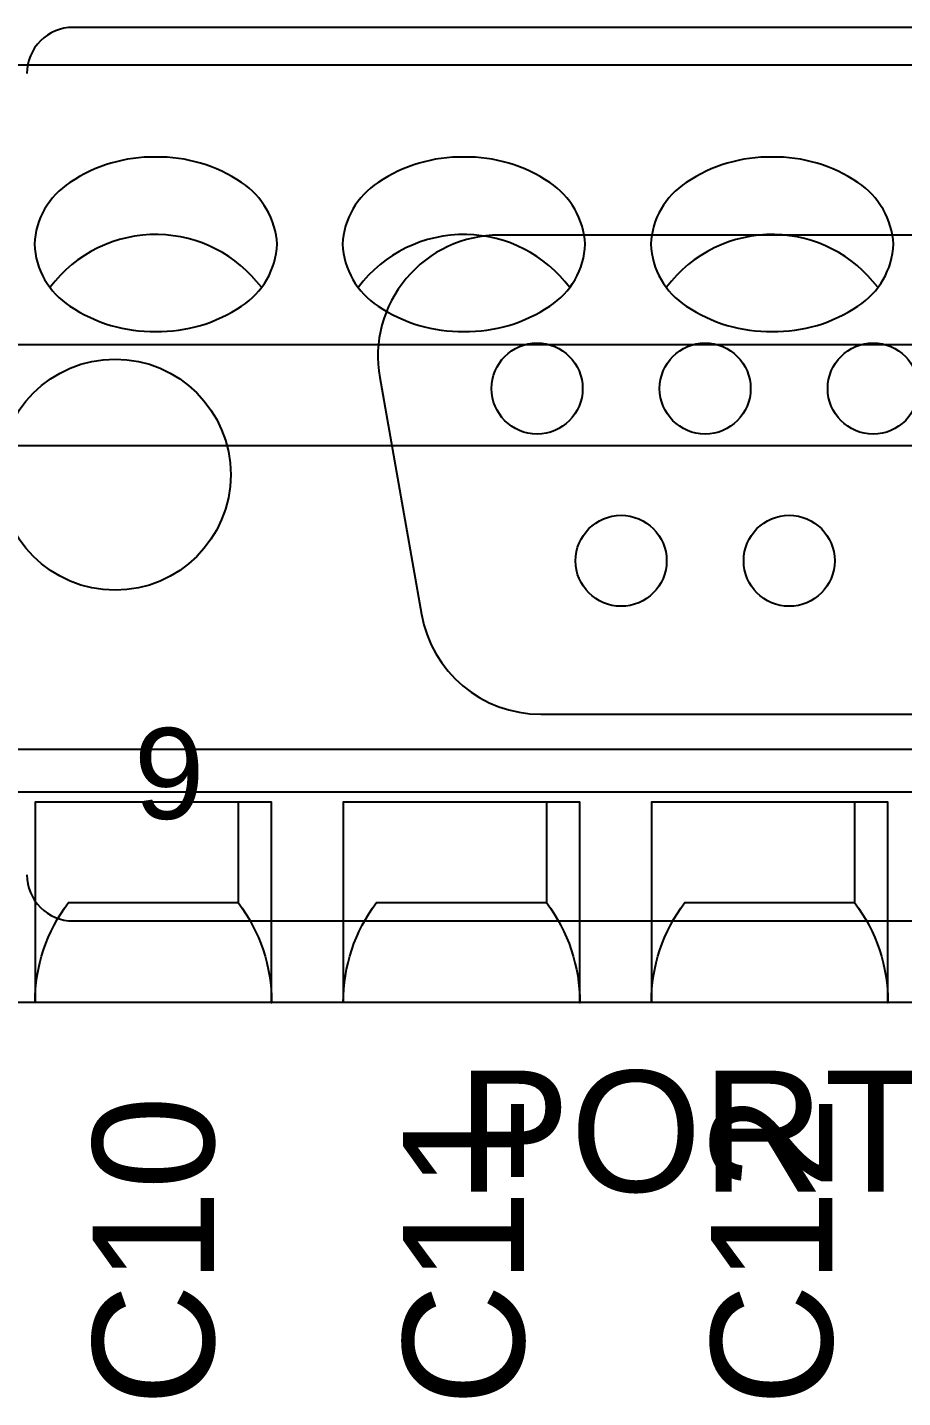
# Model space of a CAD drawing. Extents: x 1 to 47, y 1 to 35.
# Drawn here: x 42.803 to 43.371, y 13.306 to 14.195 of the extents above; entities that cross this region are included whole.
import ezdxf

# ---------------------------------------------------------------- set-up
doc = ezdxf.new("R2010")
doc.units = 0
doc.header["$MEASUREMENT"] = 0
for name, color, linetype in [('4_01__0-__EMPTY', 7, 'CONTINUOUS'), ('4_02__A0__SERIAL_COMMUNICA', 7, 'CONTINUOUS'), ('4_03__B-___3__DI___4__DO__', 7, 'CONTINUOUS'), ('4_04__1-___4__DI___4__DO__', 7, 'CONTINUOUS'), ('4_05__C-___4__DI___4__DO__', 7, 'CONTINUOUS'), ('4_06__D-___4__DI___3__DO__', 7, 'CONTINUOUS'), ('4_07__2A___8__FORM_A_DO', 7, 'CONTINUOUS'), ('4_08__2B___8__FORM_B_DO', 7, 'CONTINUOUS'), ('4_09__2C___8__DO__6__FORM_', 7, 'CONTINUOUS'), ('4_10__2D___8__DO__2__FORM_', 7, 'CONTINUOUS'), ('4_11__2G___8__DO__4__FORM_', 7, 'CONTINUOUS'), ('4_12__3-___8__DI', 7, 'CONTINUOUS'), ('4_13__4-___14__DI', 7, 'CONTINUOUS'), ('4_14__5-___8__AI', 7, 'CONTINUOUS'), ('4_15__6-___4__AI____4__AO', 7, 'CONTINUOUS')]:
    doc.layers.add(name, color=color, linetype=linetype)
doc.styles.add('ARIAL', font='arial.ttf')

msp = doc.modelspace()

# ---------------------------------------------------------------- linework, layer by layer
at = {"layer": '4_01__0-__EMPTY'}
msp.add_lwpolyline([(42.80257, 13.64496, 0.414214), (42.83245, 13.61507), (43.79768, 13.61507, 0.414214), (43.82757, 13.64496), (43.82757, 13.66007), (44.06757, 13.66007), (44.06757, 13.64496, 0.414214), (44.09745, 13.61507), (44.45518, 13.61507, 0.414973), (44.48507, 13.64496), (44.48507, 14.16519, 0.414973), (44.45518, 14.19507), (44.09745, 14.19507, 0.414214), (44.06757, 14.16519), (44.06757, 14.15007), (43.82757, 14.15007), (43.82757, 14.16519, 0.414214), (43.79768, 14.19507), (42.83245, 14.19507, 0.414214), (42.80257, 14.16519)], format="xyb", dxfattribs=at)
at = {"layer": '4_02__A0__SERIAL_COMMUNICA'}
msp.add_lwpolyline([(43.03149, 13.96786), (43.05857, 13.81431, 0.36397), (43.13611, 13.74925), (43.5674, 13.74925, 0.36397), (43.64494, 13.81431), (43.67201, 13.96786, 0.466308), (43.59447, 14.06027), (43.10904, 14.06027, 0.466308)], format="xyb", close=True, dxfattribs=at)
for centre, radius in [((43.13364, 13.96066), 0.02953), ((43.2427, 13.96066), 0.02953), ((43.35175, 13.96066), 0.02953), ((42.85982, 13.90476), 0.075), ((43.18817, 13.84885), 0.02953), ((43.29723, 13.84885), 0.02953)]:
    msp.add_circle(centre, radius, dxfattribs=at)
at = {"layer": '4_03__B-___3__DI___4__DO__'}
msp.add_lwpolyline([(44.18459, 14.17076), (44.18459, 13.56205), (42.58459, 13.56205), (42.58459, 14.17076)], close=True, dxfattribs=at)
for points in [[(42.94185, 14.09434, 0.154167), (42.88617, 14.11093, 0.154167), (42.83049, 14.09434, 0.244062), (42.80743, 14.05429, 0.244061), (42.83049, 14.01424, 0.154167), (42.88617, 13.99765, 0.154167), (42.94185, 14.01424, 0.24406), (42.96491, 14.05429, 0.236767)], [(43.14185, 14.09434, 0.154167), (43.08617, 14.11093, 0.154167), (43.03049, 14.09434, 0.244062), (43.00743, 14.05429, 0.244061), (43.03049, 14.01424, 0.154167), (43.08617, 13.99765, 0.154167), (43.14185, 14.01424, 0.24406), (43.16491, 14.05429, 0.236767)], [(43.34185, 14.09434, 0.154167), (43.28617, 14.11093, 0.154167), (43.23049, 14.09434, 0.244062), (43.20743, 14.05429, 0.244061), (43.23049, 14.01424, 0.154167), (43.28617, 13.99765, 0.154167), (43.34185, 14.01424, 0.24406), (43.36491, 14.05429, 0.236767)]]:
    msp.add_lwpolyline(points, format="xyb", close=True, dxfattribs=at)
for points in [[(42.95498, 14.02646, 0.005828), (42.95469, 14.02638, 0.231198), (42.88774, 14.06063, 0.240907), (42.81765, 14.02638, 0.001746), (42.81751, 14.02625)], [(43.15498, 14.02646, 0.005828), (43.15469, 14.02638, 0.231198), (43.08774, 14.06063, 0.240907), (43.01765, 14.02638, 0.001746), (43.01751, 14.02625)], [(43.35498, 14.02646, 0.005828), (43.35469, 14.02638, 0.231198), (43.28774, 14.06063, 0.240907), (43.21765, 14.02638, 0.001746), (43.21751, 14.02625)], [(42.93971, 13.69213), (42.93971, 13.627, -0.162987), (42.96136, 13.562), (42.96136, 13.69213), (42.80782, 13.69213), (42.80782, 13.56205, -0.162853), (42.82947, 13.627), (42.93971, 13.627)], [(43.13971, 13.69213), (43.13971, 13.627, -0.162987), (43.16136, 13.562), (43.16136, 13.69213), (43.00782, 13.69213), (43.00782, 13.56205, -0.162853), (43.02947, 13.627), (43.13971, 13.627)], [(43.33971, 13.69213), (43.33971, 13.627, -0.162987), (43.36136, 13.562), (43.36136, 13.69213), (43.20782, 13.69213), (43.20782, 13.56205, -0.162853), (43.22947, 13.627), (43.33971, 13.627)]]:
    msp.add_lwpolyline(points, format="xyb", dxfattribs=at)
for points in [[(42.58459, 13.98917), (44.18459, 13.98917)], [(42.58459, 13.92373), (44.18459, 13.92373)], [(42.58459, 13.72663), (44.18459, 13.72663)], [(42.58459, 13.6988), (44.18459, 13.6988)]]:
    msp.add_lwpolyline(points, dxfattribs=at)
at = {"layer": '4_04__1-___4__DI___4__DO__'}
msp.add_lwpolyline([(44.18459, 14.17076), (44.18459, 13.56205), (42.58459, 13.56205), (42.58459, 14.17076)], close=True, dxfattribs=at)
for points in [[(42.94185, 14.09434, 0.154167), (42.88617, 14.11093, 0.154167), (42.83049, 14.09434, 0.244062), (42.80743, 14.05429, 0.244061), (42.83049, 14.01424, 0.154167), (42.88617, 13.99765, 0.154167), (42.94185, 14.01424, 0.24406), (42.96491, 14.05429, 0.236767)], [(43.14185, 14.09434, 0.154167), (43.08617, 14.11093, 0.154167), (43.03049, 14.09434, 0.244062), (43.00743, 14.05429, 0.244061), (43.03049, 14.01424, 0.154167), (43.08617, 13.99765, 0.154167), (43.14185, 14.01424, 0.24406), (43.16491, 14.05429, 0.236767)], [(43.34185, 14.09434, 0.154167), (43.28617, 14.11093, 0.154167), (43.23049, 14.09434, 0.244062), (43.20743, 14.05429, 0.244061), (43.23049, 14.01424, 0.154167), (43.28617, 13.99765, 0.154167), (43.34185, 14.01424, 0.24406), (43.36491, 14.05429, 0.236767)]]:
    msp.add_lwpolyline(points, format="xyb", close=True, dxfattribs=at)
for points in [[(42.95498, 14.02646, 0.005828), (42.95469, 14.02638, 0.231198), (42.88774, 14.06063, 0.240907), (42.81765, 14.02638, 0.001746), (42.81751, 14.02625)], [(43.15498, 14.02646, 0.005828), (43.15469, 14.02638, 0.231198), (43.08774, 14.06063, 0.240907), (43.01765, 14.02638, 0.001746), (43.01751, 14.02625)], [(43.35498, 14.02646, 0.005828), (43.35469, 14.02638, 0.231198), (43.28774, 14.06063, 0.240907), (43.21765, 14.02638, 0.001746), (43.21751, 14.02625)], [(42.93971, 13.69213), (42.93971, 13.627, -0.162987), (42.96136, 13.562), (42.96136, 13.69213), (42.80782, 13.69213), (42.80782, 13.56205, -0.162853), (42.82947, 13.627), (42.93971, 13.627)], [(43.13971, 13.69213), (43.13971, 13.627, -0.162987), (43.16136, 13.562), (43.16136, 13.69213), (43.00782, 13.69213), (43.00782, 13.56205, -0.162853), (43.02947, 13.627), (43.13971, 13.627)], [(43.33971, 13.69213), (43.33971, 13.627, -0.162987), (43.36136, 13.562), (43.36136, 13.69213), (43.20782, 13.69213), (43.20782, 13.56205, -0.162853), (43.22947, 13.627), (43.33971, 13.627)]]:
    msp.add_lwpolyline(points, format="xyb", dxfattribs=at)
for points in [[(42.58459, 13.98917), (44.18459, 13.98917)], [(42.58459, 13.92373), (44.18459, 13.92373)], [(42.58459, 13.72663), (44.18459, 13.72663)], [(42.58459, 13.6988), (44.18459, 13.6988)]]:
    msp.add_lwpolyline(points, dxfattribs=at)
at = {"layer": '4_05__C-___4__DI___4__DO__'}
msp.add_lwpolyline([(44.18459, 14.17076), (44.18459, 13.56205), (42.58459, 13.56205), (42.58459, 14.17076)], close=True, dxfattribs=at)
for points in [[(42.94185, 14.09434, 0.154167), (42.88617, 14.11093, 0.154167), (42.83049, 14.09434, 0.244062), (42.80743, 14.05429, 0.244061), (42.83049, 14.01424, 0.154167), (42.88617, 13.99765, 0.154167), (42.94185, 14.01424, 0.24406), (42.96491, 14.05429, 0.236767)], [(43.14185, 14.09434, 0.154167), (43.08617, 14.11093, 0.154167), (43.03049, 14.09434, 0.244062), (43.00743, 14.05429, 0.244061), (43.03049, 14.01424, 0.154167), (43.08617, 13.99765, 0.154167), (43.14185, 14.01424, 0.24406), (43.16491, 14.05429, 0.236767)], [(43.34185, 14.09434, 0.154167), (43.28617, 14.11093, 0.154167), (43.23049, 14.09434, 0.244062), (43.20743, 14.05429, 0.244061), (43.23049, 14.01424, 0.154167), (43.28617, 13.99765, 0.154167), (43.34185, 14.01424, 0.24406), (43.36491, 14.05429, 0.236767)]]:
    msp.add_lwpolyline(points, format="xyb", close=True, dxfattribs=at)
for points in [[(42.95498, 14.02646, 0.005828), (42.95469, 14.02638, 0.231198), (42.88774, 14.06063, 0.240907), (42.81765, 14.02638, 0.001746), (42.81751, 14.02625)], [(43.15498, 14.02646, 0.005828), (43.15469, 14.02638, 0.231198), (43.08774, 14.06063, 0.240907), (43.01765, 14.02638, 0.001746), (43.01751, 14.02625)], [(43.35498, 14.02646, 0.005828), (43.35469, 14.02638, 0.231198), (43.28774, 14.06063, 0.240907), (43.21765, 14.02638, 0.001746), (43.21751, 14.02625)], [(42.93971, 13.69213), (42.93971, 13.627, -0.162987), (42.96136, 13.562), (42.96136, 13.69213), (42.80782, 13.69213), (42.80782, 13.56205, -0.162853), (42.82947, 13.627), (42.93971, 13.627)], [(43.13971, 13.69213), (43.13971, 13.627, -0.162987), (43.16136, 13.562), (43.16136, 13.69213), (43.00782, 13.69213), (43.00782, 13.56205, -0.162853), (43.02947, 13.627), (43.13971, 13.627)], [(43.33971, 13.69213), (43.33971, 13.627, -0.162987), (43.36136, 13.562), (43.36136, 13.69213), (43.20782, 13.69213), (43.20782, 13.56205, -0.162853), (43.22947, 13.627), (43.33971, 13.627)]]:
    msp.add_lwpolyline(points, format="xyb", dxfattribs=at)
for points in [[(42.58459, 13.98917), (44.18459, 13.98917)], [(42.58459, 13.92373), (44.18459, 13.92373)], [(42.58459, 13.72663), (44.18459, 13.72663)], [(42.58459, 13.6988), (44.18459, 13.6988)]]:
    msp.add_lwpolyline(points, dxfattribs=at)
at = {"layer": '4_06__D-___4__DI___3__DO__'}
msp.add_lwpolyline([(44.18459, 14.17076), (44.18459, 13.56205), (42.58459, 13.56205), (42.58459, 14.17076)], close=True, dxfattribs=at)
for points in [[(42.94185, 14.09434, 0.154167), (42.88617, 14.11093, 0.154167), (42.83049, 14.09434, 0.244062), (42.80743, 14.05429, 0.244061), (42.83049, 14.01424, 0.154167), (42.88617, 13.99765, 0.154167), (42.94185, 14.01424, 0.24406), (42.96491, 14.05429, 0.236767)], [(43.14185, 14.09434, 0.154167), (43.08617, 14.11093, 0.154167), (43.03049, 14.09434, 0.244062), (43.00743, 14.05429, 0.244061), (43.03049, 14.01424, 0.154167), (43.08617, 13.99765, 0.154167), (43.14185, 14.01424, 0.24406), (43.16491, 14.05429, 0.236767)], [(43.34185, 14.09434, 0.154167), (43.28617, 14.11093, 0.154167), (43.23049, 14.09434, 0.244062), (43.20743, 14.05429, 0.244061), (43.23049, 14.01424, 0.154167), (43.28617, 13.99765, 0.154167), (43.34185, 14.01424, 0.24406), (43.36491, 14.05429, 0.236767)]]:
    msp.add_lwpolyline(points, format="xyb", close=True, dxfattribs=at)
for points in [[(42.95498, 14.02646, 0.005828), (42.95469, 14.02638, 0.231198), (42.88774, 14.06063, 0.240907), (42.81765, 14.02638, 0.001746), (42.81751, 14.02625)], [(43.15498, 14.02646, 0.005828), (43.15469, 14.02638, 0.231198), (43.08774, 14.06063, 0.240907), (43.01765, 14.02638, 0.001746), (43.01751, 14.02625)], [(43.35498, 14.02646, 0.005828), (43.35469, 14.02638, 0.231198), (43.28774, 14.06063, 0.240907), (43.21765, 14.02638, 0.001746), (43.21751, 14.02625)], [(42.93971, 13.69213), (42.93971, 13.627, -0.162987), (42.96136, 13.562), (42.96136, 13.69213), (42.80782, 13.69213), (42.80782, 13.56205, -0.162853), (42.82947, 13.627), (42.93971, 13.627)], [(43.13971, 13.69213), (43.13971, 13.627, -0.162987), (43.16136, 13.562), (43.16136, 13.69213), (43.00782, 13.69213), (43.00782, 13.56205, -0.162853), (43.02947, 13.627), (43.13971, 13.627)], [(43.33971, 13.69213), (43.33971, 13.627, -0.162987), (43.36136, 13.562), (43.36136, 13.69213), (43.20782, 13.69213), (43.20782, 13.56205, -0.162853), (43.22947, 13.627), (43.33971, 13.627)]]:
    msp.add_lwpolyline(points, format="xyb", dxfattribs=at)
for points in [[(42.58459, 13.98917), (44.18459, 13.98917)], [(42.58459, 13.92373), (44.18459, 13.92373)], [(42.58459, 13.72663), (44.18459, 13.72663)], [(42.58459, 13.6988), (44.18459, 13.6988)]]:
    msp.add_lwpolyline(points, dxfattribs=at)
at = {"layer": '4_07__2A___8__FORM_A_DO'}
msp.add_lwpolyline([(44.18459, 14.17076), (44.18459, 13.56205), (42.58459, 13.56205), (42.58459, 14.17076)], close=True, dxfattribs=at)
for points in [[(42.94185, 14.09434, 0.154167), (42.88617, 14.11093, 0.154167), (42.83049, 14.09434, 0.244062), (42.80743, 14.05429, 0.244061), (42.83049, 14.01424, 0.154167), (42.88617, 13.99765, 0.154167), (42.94185, 14.01424, 0.24406), (42.96491, 14.05429, 0.236767)], [(43.14185, 14.09434, 0.154167), (43.08617, 14.11093, 0.154167), (43.03049, 14.09434, 0.244062), (43.00743, 14.05429, 0.244061), (43.03049, 14.01424, 0.154167), (43.08617, 13.99765, 0.154167), (43.14185, 14.01424, 0.24406), (43.16491, 14.05429, 0.236767)], [(43.34185, 14.09434, 0.154167), (43.28617, 14.11093, 0.154167), (43.23049, 14.09434, 0.244062), (43.20743, 14.05429, 0.244061), (43.23049, 14.01424, 0.154167), (43.28617, 13.99765, 0.154167), (43.34185, 14.01424, 0.24406), (43.36491, 14.05429, 0.236767)]]:
    msp.add_lwpolyline(points, format="xyb", close=True, dxfattribs=at)
for points in [[(42.95498, 14.02646, 0.005828), (42.95469, 14.02638, 0.231198), (42.88774, 14.06063, 0.240907), (42.81765, 14.02638, 0.001746), (42.81751, 14.02625)], [(43.15498, 14.02646, 0.005828), (43.15469, 14.02638, 0.231198), (43.08774, 14.06063, 0.240907), (43.01765, 14.02638, 0.001746), (43.01751, 14.02625)], [(43.35498, 14.02646, 0.005828), (43.35469, 14.02638, 0.231198), (43.28774, 14.06063, 0.240907), (43.21765, 14.02638, 0.001746), (43.21751, 14.02625)], [(42.93971, 13.69213), (42.93971, 13.627, -0.162987), (42.96136, 13.562), (42.96136, 13.69213), (42.80782, 13.69213), (42.80782, 13.56205, -0.162853), (42.82947, 13.627), (42.93971, 13.627)], [(43.13971, 13.69213), (43.13971, 13.627, -0.162987), (43.16136, 13.562), (43.16136, 13.69213), (43.00782, 13.69213), (43.00782, 13.56205, -0.162853), (43.02947, 13.627), (43.13971, 13.627)], [(43.33971, 13.69213), (43.33971, 13.627, -0.162987), (43.36136, 13.562), (43.36136, 13.69213), (43.20782, 13.69213), (43.20782, 13.56205, -0.162853), (43.22947, 13.627), (43.33971, 13.627)]]:
    msp.add_lwpolyline(points, format="xyb", dxfattribs=at)
for points in [[(42.58459, 13.98917), (44.18459, 13.98917)], [(42.58459, 13.92373), (44.18459, 13.92373)], [(42.58459, 13.72663), (44.18459, 13.72663)], [(42.58459, 13.6988), (44.18459, 13.6988)]]:
    msp.add_lwpolyline(points, dxfattribs=at)
at = {"layer": '4_08__2B___8__FORM_B_DO'}
msp.add_lwpolyline([(44.18459, 14.17076), (44.18459, 13.56205), (42.58459, 13.56205), (42.58459, 14.17076)], close=True, dxfattribs=at)
for points in [[(42.94185, 14.09434, 0.154167), (42.88617, 14.11093, 0.154167), (42.83049, 14.09434, 0.244062), (42.80743, 14.05429, 0.244061), (42.83049, 14.01424, 0.154167), (42.88617, 13.99765, 0.154167), (42.94185, 14.01424, 0.24406), (42.96491, 14.05429, 0.236767)], [(43.14185, 14.09434, 0.154167), (43.08617, 14.11093, 0.154167), (43.03049, 14.09434, 0.244062), (43.00743, 14.05429, 0.244061), (43.03049, 14.01424, 0.154167), (43.08617, 13.99765, 0.154167), (43.14185, 14.01424, 0.24406), (43.16491, 14.05429, 0.236767)], [(43.34185, 14.09434, 0.154167), (43.28617, 14.11093, 0.154167), (43.23049, 14.09434, 0.244062), (43.20743, 14.05429, 0.244061), (43.23049, 14.01424, 0.154167), (43.28617, 13.99765, 0.154167), (43.34185, 14.01424, 0.24406), (43.36491, 14.05429, 0.236767)]]:
    msp.add_lwpolyline(points, format="xyb", close=True, dxfattribs=at)
for points in [[(42.95498, 14.02646, 0.005828), (42.95469, 14.02638, 0.231198), (42.88774, 14.06063, 0.240907), (42.81765, 14.02638, 0.001746), (42.81751, 14.02625)], [(43.15498, 14.02646, 0.005828), (43.15469, 14.02638, 0.231198), (43.08774, 14.06063, 0.240907), (43.01765, 14.02638, 0.001746), (43.01751, 14.02625)], [(43.35498, 14.02646, 0.005828), (43.35469, 14.02638, 0.231198), (43.28774, 14.06063, 0.240907), (43.21765, 14.02638, 0.001746), (43.21751, 14.02625)], [(42.93971, 13.69213), (42.93971, 13.627, -0.162987), (42.96136, 13.562), (42.96136, 13.69213), (42.80782, 13.69213), (42.80782, 13.56205, -0.162853), (42.82947, 13.627), (42.93971, 13.627)], [(43.13971, 13.69213), (43.13971, 13.627, -0.162987), (43.16136, 13.562), (43.16136, 13.69213), (43.00782, 13.69213), (43.00782, 13.56205, -0.162853), (43.02947, 13.627), (43.13971, 13.627)], [(43.33971, 13.69213), (43.33971, 13.627, -0.162987), (43.36136, 13.562), (43.36136, 13.69213), (43.20782, 13.69213), (43.20782, 13.56205, -0.162853), (43.22947, 13.627), (43.33971, 13.627)]]:
    msp.add_lwpolyline(points, format="xyb", dxfattribs=at)
for points in [[(42.58459, 13.98917), (44.18459, 13.98917)], [(42.58459, 13.92373), (44.18459, 13.92373)], [(42.58459, 13.72663), (44.18459, 13.72663)], [(42.58459, 13.6988), (44.18459, 13.6988)]]:
    msp.add_lwpolyline(points, dxfattribs=at)
at = {"layer": '4_09__2C___8__DO__6__FORM_'}
msp.add_lwpolyline([(44.18459, 14.17076), (44.18459, 13.56205), (42.58459, 13.56205), (42.58459, 14.17076)], close=True, dxfattribs=at)
for points in [[(42.94185, 14.09434, 0.154167), (42.88617, 14.11093, 0.154167), (42.83049, 14.09434, 0.244062), (42.80743, 14.05429, 0.244061), (42.83049, 14.01424, 0.154167), (42.88617, 13.99765, 0.154167), (42.94185, 14.01424, 0.24406), (42.96491, 14.05429, 0.236767)], [(43.14185, 14.09434, 0.154167), (43.08617, 14.11093, 0.154167), (43.03049, 14.09434, 0.244062), (43.00743, 14.05429, 0.244061), (43.03049, 14.01424, 0.154167), (43.08617, 13.99765, 0.154167), (43.14185, 14.01424, 0.24406), (43.16491, 14.05429, 0.236767)], [(43.34185, 14.09434, 0.154167), (43.28617, 14.11093, 0.154167), (43.23049, 14.09434, 0.244062), (43.20743, 14.05429, 0.244061), (43.23049, 14.01424, 0.154167), (43.28617, 13.99765, 0.154167), (43.34185, 14.01424, 0.24406), (43.36491, 14.05429, 0.236767)]]:
    msp.add_lwpolyline(points, format="xyb", close=True, dxfattribs=at)
for points in [[(42.95498, 14.02646, 0.005828), (42.95469, 14.02638, 0.231198), (42.88774, 14.06063, 0.240907), (42.81765, 14.02638, 0.001746), (42.81751, 14.02625)], [(43.15498, 14.02646, 0.005828), (43.15469, 14.02638, 0.231198), (43.08774, 14.06063, 0.240907), (43.01765, 14.02638, 0.001746), (43.01751, 14.02625)], [(43.35498, 14.02646, 0.005828), (43.35469, 14.02638, 0.231198), (43.28774, 14.06063, 0.240907), (43.21765, 14.02638, 0.001746), (43.21751, 14.02625)], [(42.93971, 13.69213), (42.93971, 13.627, -0.162987), (42.96136, 13.562), (42.96136, 13.69213), (42.80782, 13.69213), (42.80782, 13.56205, -0.162853), (42.82947, 13.627), (42.93971, 13.627)], [(43.13971, 13.69213), (43.13971, 13.627, -0.162987), (43.16136, 13.562), (43.16136, 13.69213), (43.00782, 13.69213), (43.00782, 13.56205, -0.162853), (43.02947, 13.627), (43.13971, 13.627)], [(43.33971, 13.69213), (43.33971, 13.627, -0.162987), (43.36136, 13.562), (43.36136, 13.69213), (43.20782, 13.69213), (43.20782, 13.56205, -0.162853), (43.22947, 13.627), (43.33971, 13.627)]]:
    msp.add_lwpolyline(points, format="xyb", dxfattribs=at)
for points in [[(42.58459, 13.98917), (44.18459, 13.98917)], [(42.58459, 13.92373), (44.18459, 13.92373)], [(42.58459, 13.72663), (44.18459, 13.72663)], [(42.58459, 13.6988), (44.18459, 13.6988)]]:
    msp.add_lwpolyline(points, dxfattribs=at)
at = {"layer": '4_10__2D___8__DO__2__FORM_'}
msp.add_lwpolyline([(44.18459, 14.17076), (44.18459, 13.56205), (42.58459, 13.56205), (42.58459, 14.17076)], close=True, dxfattribs=at)
for points in [[(42.94185, 14.09434, 0.154167), (42.88617, 14.11093, 0.154167), (42.83049, 14.09434, 0.244062), (42.80743, 14.05429, 0.244061), (42.83049, 14.01424, 0.154167), (42.88617, 13.99765, 0.154167), (42.94185, 14.01424, 0.24406), (42.96491, 14.05429, 0.236767)], [(43.14185, 14.09434, 0.154167), (43.08617, 14.11093, 0.154167), (43.03049, 14.09434, 0.244062), (43.00743, 14.05429, 0.244061), (43.03049, 14.01424, 0.154167), (43.08617, 13.99765, 0.154167), (43.14185, 14.01424, 0.24406), (43.16491, 14.05429, 0.236767)], [(43.34185, 14.09434, 0.154167), (43.28617, 14.11093, 0.154167), (43.23049, 14.09434, 0.244062), (43.20743, 14.05429, 0.244061), (43.23049, 14.01424, 0.154167), (43.28617, 13.99765, 0.154167), (43.34185, 14.01424, 0.24406), (43.36491, 14.05429, 0.236767)]]:
    msp.add_lwpolyline(points, format="xyb", close=True, dxfattribs=at)
for points in [[(42.95498, 14.02646, 0.005828), (42.95469, 14.02638, 0.231198), (42.88774, 14.06063, 0.240907), (42.81765, 14.02638, 0.001746), (42.81751, 14.02625)], [(43.15498, 14.02646, 0.005828), (43.15469, 14.02638, 0.231198), (43.08774, 14.06063, 0.240907), (43.01765, 14.02638, 0.001746), (43.01751, 14.02625)], [(43.35498, 14.02646, 0.005828), (43.35469, 14.02638, 0.231198), (43.28774, 14.06063, 0.240907), (43.21765, 14.02638, 0.001746), (43.21751, 14.02625)], [(42.93971, 13.69213), (42.93971, 13.627, -0.162987), (42.96136, 13.562), (42.96136, 13.69213), (42.80782, 13.69213), (42.80782, 13.56205, -0.162853), (42.82947, 13.627), (42.93971, 13.627)], [(43.13971, 13.69213), (43.13971, 13.627, -0.162987), (43.16136, 13.562), (43.16136, 13.69213), (43.00782, 13.69213), (43.00782, 13.56205, -0.162853), (43.02947, 13.627), (43.13971, 13.627)], [(43.33971, 13.69213), (43.33971, 13.627, -0.162987), (43.36136, 13.562), (43.36136, 13.69213), (43.20782, 13.69213), (43.20782, 13.56205, -0.162853), (43.22947, 13.627), (43.33971, 13.627)]]:
    msp.add_lwpolyline(points, format="xyb", dxfattribs=at)
for points in [[(42.58459, 13.98917), (44.18459, 13.98917)], [(42.58459, 13.92373), (44.18459, 13.92373)], [(42.58459, 13.72663), (44.18459, 13.72663)], [(42.58459, 13.6988), (44.18459, 13.6988)]]:
    msp.add_lwpolyline(points, dxfattribs=at)
at = {"layer": '4_11__2G___8__DO__4__FORM_'}
msp.add_lwpolyline([(44.18459, 14.17076), (44.18459, 13.56205), (42.58459, 13.56205), (42.58459, 14.17076)], close=True, dxfattribs=at)
for points in [[(42.94185, 14.09434, 0.154167), (42.88617, 14.11093, 0.154167), (42.83049, 14.09434, 0.244062), (42.80743, 14.05429, 0.244061), (42.83049, 14.01424, 0.154167), (42.88617, 13.99765, 0.154167), (42.94185, 14.01424, 0.24406), (42.96491, 14.05429, 0.236767)], [(43.14185, 14.09434, 0.154167), (43.08617, 14.11093, 0.154167), (43.03049, 14.09434, 0.244062), (43.00743, 14.05429, 0.244061), (43.03049, 14.01424, 0.154167), (43.08617, 13.99765, 0.154167), (43.14185, 14.01424, 0.24406), (43.16491, 14.05429, 0.236767)], [(43.34185, 14.09434, 0.154167), (43.28617, 14.11093, 0.154167), (43.23049, 14.09434, 0.244062), (43.20743, 14.05429, 0.244061), (43.23049, 14.01424, 0.154167), (43.28617, 13.99765, 0.154167), (43.34185, 14.01424, 0.24406), (43.36491, 14.05429, 0.236767)]]:
    msp.add_lwpolyline(points, format="xyb", close=True, dxfattribs=at)
for points in [[(42.95498, 14.02646, 0.005828), (42.95469, 14.02638, 0.231198), (42.88774, 14.06063, 0.240907), (42.81765, 14.02638, 0.001746), (42.81751, 14.02625)], [(43.15498, 14.02646, 0.005828), (43.15469, 14.02638, 0.231198), (43.08774, 14.06063, 0.240907), (43.01765, 14.02638, 0.001746), (43.01751, 14.02625)], [(43.35498, 14.02646, 0.005828), (43.35469, 14.02638, 0.231198), (43.28774, 14.06063, 0.240907), (43.21765, 14.02638, 0.001746), (43.21751, 14.02625)], [(42.93971, 13.69213), (42.93971, 13.627, -0.162987), (42.96136, 13.562), (42.96136, 13.69213), (42.80782, 13.69213), (42.80782, 13.56205, -0.162853), (42.82947, 13.627), (42.93971, 13.627)], [(43.13971, 13.69213), (43.13971, 13.627, -0.162987), (43.16136, 13.562), (43.16136, 13.69213), (43.00782, 13.69213), (43.00782, 13.56205, -0.162853), (43.02947, 13.627), (43.13971, 13.627)], [(43.33971, 13.69213), (43.33971, 13.627, -0.162987), (43.36136, 13.562), (43.36136, 13.69213), (43.20782, 13.69213), (43.20782, 13.56205, -0.162853), (43.22947, 13.627), (43.33971, 13.627)]]:
    msp.add_lwpolyline(points, format="xyb", dxfattribs=at)
for points in [[(42.58459, 13.98917), (44.18459, 13.98917)], [(42.58459, 13.92373), (44.18459, 13.92373)], [(42.58459, 13.72663), (44.18459, 13.72663)], [(42.58459, 13.6988), (44.18459, 13.6988)]]:
    msp.add_lwpolyline(points, dxfattribs=at)
at = {"layer": '4_12__3-___8__DI'}
msp.add_lwpolyline([(44.18459, 14.17076), (44.18459, 13.56205), (42.58459, 13.56205), (42.58459, 14.17076)], close=True, dxfattribs=at)
for points in [[(42.94185, 14.09434, 0.154167), (42.88617, 14.11093, 0.154167), (42.83049, 14.09434, 0.244062), (42.80743, 14.05429, 0.244061), (42.83049, 14.01424, 0.154167), (42.88617, 13.99765, 0.154167), (42.94185, 14.01424, 0.24406), (42.96491, 14.05429, 0.236767)], [(43.14185, 14.09434, 0.154167), (43.08617, 14.11093, 0.154167), (43.03049, 14.09434, 0.244062), (43.00743, 14.05429, 0.244061), (43.03049, 14.01424, 0.154167), (43.08617, 13.99765, 0.154167), (43.14185, 14.01424, 0.24406), (43.16491, 14.05429, 0.236767)], [(43.34185, 14.09434, 0.154167), (43.28617, 14.11093, 0.154167), (43.23049, 14.09434, 0.244062), (43.20743, 14.05429, 0.244061), (43.23049, 14.01424, 0.154167), (43.28617, 13.99765, 0.154167), (43.34185, 14.01424, 0.24406), (43.36491, 14.05429, 0.236767)]]:
    msp.add_lwpolyline(points, format="xyb", close=True, dxfattribs=at)
for points in [[(42.95498, 14.02646, 0.005828), (42.95469, 14.02638, 0.231198), (42.88774, 14.06063, 0.240907), (42.81765, 14.02638, 0.001746), (42.81751, 14.02625)], [(43.15498, 14.02646, 0.005828), (43.15469, 14.02638, 0.231198), (43.08774, 14.06063, 0.240907), (43.01765, 14.02638, 0.001746), (43.01751, 14.02625)], [(43.35498, 14.02646, 0.005828), (43.35469, 14.02638, 0.231198), (43.28774, 14.06063, 0.240907), (43.21765, 14.02638, 0.001746), (43.21751, 14.02625)], [(42.93971, 13.69213), (42.93971, 13.627, -0.162987), (42.96136, 13.562), (42.96136, 13.69213), (42.80782, 13.69213), (42.80782, 13.56205, -0.162853), (42.82947, 13.627), (42.93971, 13.627)], [(43.13971, 13.69213), (43.13971, 13.627, -0.162987), (43.16136, 13.562), (43.16136, 13.69213), (43.00782, 13.69213), (43.00782, 13.56205, -0.162853), (43.02947, 13.627), (43.13971, 13.627)], [(43.33971, 13.69213), (43.33971, 13.627, -0.162987), (43.36136, 13.562), (43.36136, 13.69213), (43.20782, 13.69213), (43.20782, 13.56205, -0.162853), (43.22947, 13.627), (43.33971, 13.627)]]:
    msp.add_lwpolyline(points, format="xyb", dxfattribs=at)
for points in [[(42.58459, 13.98917), (44.18459, 13.98917)], [(42.58459, 13.92373), (44.18459, 13.92373)], [(42.58459, 13.72663), (44.18459, 13.72663)], [(42.58459, 13.6988), (44.18459, 13.6988)]]:
    msp.add_lwpolyline(points, dxfattribs=at)
at = {"layer": '4_13__4-___14__DI'}
msp.add_lwpolyline([(44.18459, 14.17076), (44.18459, 13.56205), (42.58459, 13.56205), (42.58459, 14.17076)], close=True, dxfattribs=at)
for points in [[(42.94185, 14.09434, 0.154167), (42.88617, 14.11093, 0.154167), (42.83049, 14.09434, 0.244062), (42.80743, 14.05429, 0.244061), (42.83049, 14.01424, 0.154167), (42.88617, 13.99765, 0.154167), (42.94185, 14.01424, 0.24406), (42.96491, 14.05429, 0.236767)], [(43.14185, 14.09434, 0.154167), (43.08617, 14.11093, 0.154167), (43.03049, 14.09434, 0.244062), (43.00743, 14.05429, 0.244061), (43.03049, 14.01424, 0.154167), (43.08617, 13.99765, 0.154167), (43.14185, 14.01424, 0.24406), (43.16491, 14.05429, 0.236767)], [(43.34185, 14.09434, 0.154167), (43.28617, 14.11093, 0.154167), (43.23049, 14.09434, 0.244062), (43.20743, 14.05429, 0.244061), (43.23049, 14.01424, 0.154167), (43.28617, 13.99765, 0.154167), (43.34185, 14.01424, 0.24406), (43.36491, 14.05429, 0.236767)]]:
    msp.add_lwpolyline(points, format="xyb", close=True, dxfattribs=at)
for points in [[(42.95498, 14.02646, 0.005828), (42.95469, 14.02638, 0.231198), (42.88774, 14.06063, 0.240907), (42.81765, 14.02638, 0.001746), (42.81751, 14.02625)], [(43.15498, 14.02646, 0.005828), (43.15469, 14.02638, 0.231198), (43.08774, 14.06063, 0.240907), (43.01765, 14.02638, 0.001746), (43.01751, 14.02625)], [(43.35498, 14.02646, 0.005828), (43.35469, 14.02638, 0.231198), (43.28774, 14.06063, 0.240907), (43.21765, 14.02638, 0.001746), (43.21751, 14.02625)], [(42.93971, 13.69213), (42.93971, 13.627, -0.162987), (42.96136, 13.562), (42.96136, 13.69213), (42.80782, 13.69213), (42.80782, 13.56205, -0.162853), (42.82947, 13.627), (42.93971, 13.627)], [(43.13971, 13.69213), (43.13971, 13.627, -0.162987), (43.16136, 13.562), (43.16136, 13.69213), (43.00782, 13.69213), (43.00782, 13.56205, -0.162853), (43.02947, 13.627), (43.13971, 13.627)], [(43.33971, 13.69213), (43.33971, 13.627, -0.162987), (43.36136, 13.562), (43.36136, 13.69213), (43.20782, 13.69213), (43.20782, 13.56205, -0.162853), (43.22947, 13.627), (43.33971, 13.627)]]:
    msp.add_lwpolyline(points, format="xyb", dxfattribs=at)
for points in [[(42.58459, 13.98917), (44.18459, 13.98917)], [(42.58459, 13.92373), (44.18459, 13.92373)], [(42.58459, 13.72663), (44.18459, 13.72663)], [(42.58459, 13.6988), (44.18459, 13.6988)]]:
    msp.add_lwpolyline(points, dxfattribs=at)
at = {"layer": '4_14__5-___8__AI'}
msp.add_lwpolyline([(44.18459, 14.17076), (44.18459, 13.56205), (42.58459, 13.56205), (42.58459, 14.17076)], close=True, dxfattribs=at)
for points in [[(42.94185, 14.09434, 0.154167), (42.88617, 14.11093, 0.154167), (42.83049, 14.09434, 0.244062), (42.80743, 14.05429, 0.244061), (42.83049, 14.01424, 0.154167), (42.88617, 13.99765, 0.154167), (42.94185, 14.01424, 0.24406), (42.96491, 14.05429, 0.236767)], [(43.14185, 14.09434, 0.154167), (43.08617, 14.11093, 0.154167), (43.03049, 14.09434, 0.244062), (43.00743, 14.05429, 0.244061), (43.03049, 14.01424, 0.154167), (43.08617, 13.99765, 0.154167), (43.14185, 14.01424, 0.24406), (43.16491, 14.05429, 0.236767)], [(43.34185, 14.09434, 0.154167), (43.28617, 14.11093, 0.154167), (43.23049, 14.09434, 0.244062), (43.20743, 14.05429, 0.244061), (43.23049, 14.01424, 0.154167), (43.28617, 13.99765, 0.154167), (43.34185, 14.01424, 0.24406), (43.36491, 14.05429, 0.236767)]]:
    msp.add_lwpolyline(points, format="xyb", close=True, dxfattribs=at)
for points in [[(42.95498, 14.02646, 0.005828), (42.95469, 14.02638, 0.231198), (42.88774, 14.06063, 0.240907), (42.81765, 14.02638, 0.001746), (42.81751, 14.02625)], [(43.15498, 14.02646, 0.005828), (43.15469, 14.02638, 0.231198), (43.08774, 14.06063, 0.240907), (43.01765, 14.02638, 0.001746), (43.01751, 14.02625)], [(43.35498, 14.02646, 0.005828), (43.35469, 14.02638, 0.231198), (43.28774, 14.06063, 0.240907), (43.21765, 14.02638, 0.001746), (43.21751, 14.02625)], [(42.93971, 13.69213), (42.93971, 13.627, -0.162987), (42.96136, 13.562), (42.96136, 13.69213), (42.80782, 13.69213), (42.80782, 13.56205, -0.162853), (42.82947, 13.627), (42.93971, 13.627)], [(43.13971, 13.69213), (43.13971, 13.627, -0.162987), (43.16136, 13.562), (43.16136, 13.69213), (43.00782, 13.69213), (43.00782, 13.56205, -0.162853), (43.02947, 13.627), (43.13971, 13.627)], [(43.33971, 13.69213), (43.33971, 13.627, -0.162987), (43.36136, 13.562), (43.36136, 13.69213), (43.20782, 13.69213), (43.20782, 13.56205, -0.162853), (43.22947, 13.627), (43.33971, 13.627)]]:
    msp.add_lwpolyline(points, format="xyb", dxfattribs=at)
for points in [[(42.58459, 13.98917), (44.18459, 13.98917)], [(42.58459, 13.92373), (44.18459, 13.92373)], [(42.58459, 13.72663), (44.18459, 13.72663)], [(42.58459, 13.6988), (44.18459, 13.6988)]]:
    msp.add_lwpolyline(points, dxfattribs=at)
at = {"layer": '4_15__6-___4__AI____4__AO'}
msp.add_lwpolyline([(44.18459, 14.17076), (44.18459, 13.56205), (42.58459, 13.56205), (42.58459, 14.17076)], close=True, dxfattribs=at)
for points in [[(42.94185, 14.09434, 0.154167), (42.88617, 14.11093, 0.154167), (42.83049, 14.09434, 0.244062), (42.80743, 14.05429, 0.244061), (42.83049, 14.01424, 0.154167), (42.88617, 13.99765, 0.154167), (42.94185, 14.01424, 0.24406), (42.96491, 14.05429, 0.236767)], [(43.14185, 14.09434, 0.154167), (43.08617, 14.11093, 0.154167), (43.03049, 14.09434, 0.244062), (43.00743, 14.05429, 0.244061), (43.03049, 14.01424, 0.154167), (43.08617, 13.99765, 0.154167), (43.14185, 14.01424, 0.24406), (43.16491, 14.05429, 0.236767)], [(43.34185, 14.09434, 0.154167), (43.28617, 14.11093, 0.154167), (43.23049, 14.09434, 0.244062), (43.20743, 14.05429, 0.244061), (43.23049, 14.01424, 0.154167), (43.28617, 13.99765, 0.154167), (43.34185, 14.01424, 0.24406), (43.36491, 14.05429, 0.236767)]]:
    msp.add_lwpolyline(points, format="xyb", close=True, dxfattribs=at)
for points in [[(42.95498, 14.02646, 0.005828), (42.95469, 14.02638, 0.231198), (42.88774, 14.06063, 0.240907), (42.81765, 14.02638, 0.001746), (42.81751, 14.02625)], [(43.15498, 14.02646, 0.005828), (43.15469, 14.02638, 0.231198), (43.08774, 14.06063, 0.240907), (43.01765, 14.02638, 0.001746), (43.01751, 14.02625)], [(43.35498, 14.02646, 0.005828), (43.35469, 14.02638, 0.231198), (43.28774, 14.06063, 0.240907), (43.21765, 14.02638, 0.001746), (43.21751, 14.02625)], [(42.93971, 13.69213), (42.93971, 13.627, -0.162987), (42.96136, 13.562), (42.96136, 13.69213), (42.80782, 13.69213), (42.80782, 13.56205, -0.162853), (42.82947, 13.627), (42.93971, 13.627)], [(43.13971, 13.69213), (43.13971, 13.627, -0.162987), (43.16136, 13.562), (43.16136, 13.69213), (43.00782, 13.69213), (43.00782, 13.56205, -0.162853), (43.02947, 13.627), (43.13971, 13.627)], [(43.33971, 13.69213), (43.33971, 13.627, -0.162987), (43.36136, 13.562), (43.36136, 13.69213), (43.20782, 13.69213), (43.20782, 13.56205, -0.162853), (43.22947, 13.627), (43.33971, 13.627)]]:
    msp.add_lwpolyline(points, format="xyb", dxfattribs=at)
for points in [[(42.58459, 13.98917), (44.18459, 13.98917)], [(42.58459, 13.92373), (44.18459, 13.92373)], [(42.58459, 13.72663), (44.18459, 13.72663)], [(42.58459, 13.6988), (44.18459, 13.6988)]]:
    msp.add_lwpolyline(points, dxfattribs=at)

# ---------------------------------------------------------------- texts
at = {"layer": '4_01__0-__EMPTY', "style": 'ARIAL'}
for s, p in [('C10', (42.92395, 13.30012)), ('C11', (43.12524, 13.30012)), ('C12', (43.32522, 13.30012))]:
    msp.add_text(s, height=0.078667, rotation=90, dxfattribs=at).set_placement(p)
at = {"layer": '4_02__A0__SERIAL_COMMUNICA', "style": 'ARIAL'}
for s, height, p in [('9', 0.059, (42.87197, 13.68132)), ('PORT 4C', 0.078667, (43.0818, 13.43926))]:
    msp.add_text(s, height=height, dxfattribs=at).set_placement(p)
at = {"layer": '4_03__B-___3__DI___4__DO__', "style": 'ARIAL'}
for s, p in [('C10', (42.92395, 13.30012)), ('C11', (43.12524, 13.30012)), ('C12', (43.32522, 13.30012))]:
    msp.add_text(s, height=0.078667, rotation=90, dxfattribs=at).set_placement(p)
at = {"layer": '4_04__1-___4__DI___4__DO__', "style": 'ARIAL'}
for s, p in [('C10', (42.92395, 13.30012)), ('C11', (43.12524, 13.30012)), ('C12', (43.32522, 13.30012))]:
    msp.add_text(s, height=0.078667, rotation=90, dxfattribs=at).set_placement(p)
at = {"layer": '4_05__C-___4__DI___4__DO__', "style": 'ARIAL'}
for s, p in [('C10', (42.92395, 13.30012)), ('C11', (43.12524, 13.30012)), ('C12', (43.32522, 13.30012))]:
    msp.add_text(s, height=0.078667, rotation=90, dxfattribs=at).set_placement(p)
at = {"layer": '4_06__D-___4__DI___3__DO__', "style": 'ARIAL'}
for s, p in [('C10', (42.92395, 13.30012)), ('C11', (43.12524, 13.30012)), ('C12', (43.32522, 13.30012))]:
    msp.add_text(s, height=0.078667, rotation=90, dxfattribs=at).set_placement(p)
at = {"layer": '4_07__2A___8__FORM_A_DO', "style": 'ARIAL'}
for s, p in [('C10', (42.92395, 13.30012)), ('C11', (43.12524, 13.30012)), ('C12', (43.32522, 13.30012))]:
    msp.add_text(s, height=0.078667, rotation=90, dxfattribs=at).set_placement(p)
at = {"layer": '4_08__2B___8__FORM_B_DO', "style": 'ARIAL'}
for s, p in [('C10', (42.92395, 13.30012)), ('C11', (43.12524, 13.30012)), ('C12', (43.32522, 13.30012))]:
    msp.add_text(s, height=0.078667, rotation=90, dxfattribs=at).set_placement(p)
at = {"layer": '4_09__2C___8__DO__6__FORM_', "style": 'ARIAL'}
for s, p in [('C10', (42.92395, 13.30012)), ('C11', (43.12524, 13.30012)), ('C12', (43.32522, 13.30012))]:
    msp.add_text(s, height=0.078667, rotation=90, dxfattribs=at).set_placement(p)
at = {"layer": '4_10__2D___8__DO__2__FORM_', "style": 'ARIAL'}
for s, p in [('C10', (42.92395, 13.30012)), ('C11', (43.12524, 13.30012)), ('C12', (43.32522, 13.30012))]:
    msp.add_text(s, height=0.078667, rotation=90, dxfattribs=at).set_placement(p)
at = {"layer": '4_11__2G___8__DO__4__FORM_', "style": 'ARIAL'}
for s, p in [('C10', (42.92395, 13.30012)), ('C11', (43.12524, 13.30012)), ('C12', (43.32522, 13.30012))]:
    msp.add_text(s, height=0.078667, rotation=90, dxfattribs=at).set_placement(p)
at = {"layer": '4_12__3-___8__DI', "style": 'ARIAL'}
for s, p in [('C10', (42.92395, 13.30012)), ('C11', (43.12524, 13.30012)), ('C12', (43.32522, 13.30012))]:
    msp.add_text(s, height=0.078667, rotation=90, dxfattribs=at).set_placement(p)
at = {"layer": '4_13__4-___14__DI', "style": 'ARIAL'}
for s, p in [('C10', (42.92395, 13.30012)), ('C11', (43.12524, 13.30012)), ('C12', (43.32522, 13.30012))]:
    msp.add_text(s, height=0.078667, rotation=90, dxfattribs=at).set_placement(p)
at = {"layer": '4_14__5-___8__AI', "style": 'ARIAL'}
for s, p in [('C10', (42.92395, 13.30012)), ('C11', (43.12524, 13.30012)), ('C12', (43.32522, 13.30012))]:
    msp.add_text(s, height=0.078667, rotation=90, dxfattribs=at).set_placement(p)
at = {"layer": '4_15__6-___4__AI____4__AO', "style": 'ARIAL'}
for s, p in [('C10', (42.92395, 13.30012)), ('C11', (43.12524, 13.30012)), ('C12', (43.32522, 13.30012))]:
    msp.add_text(s, height=0.078667, rotation=90, dxfattribs=at).set_placement(p)

doc.saveas('drawing.dxf')
